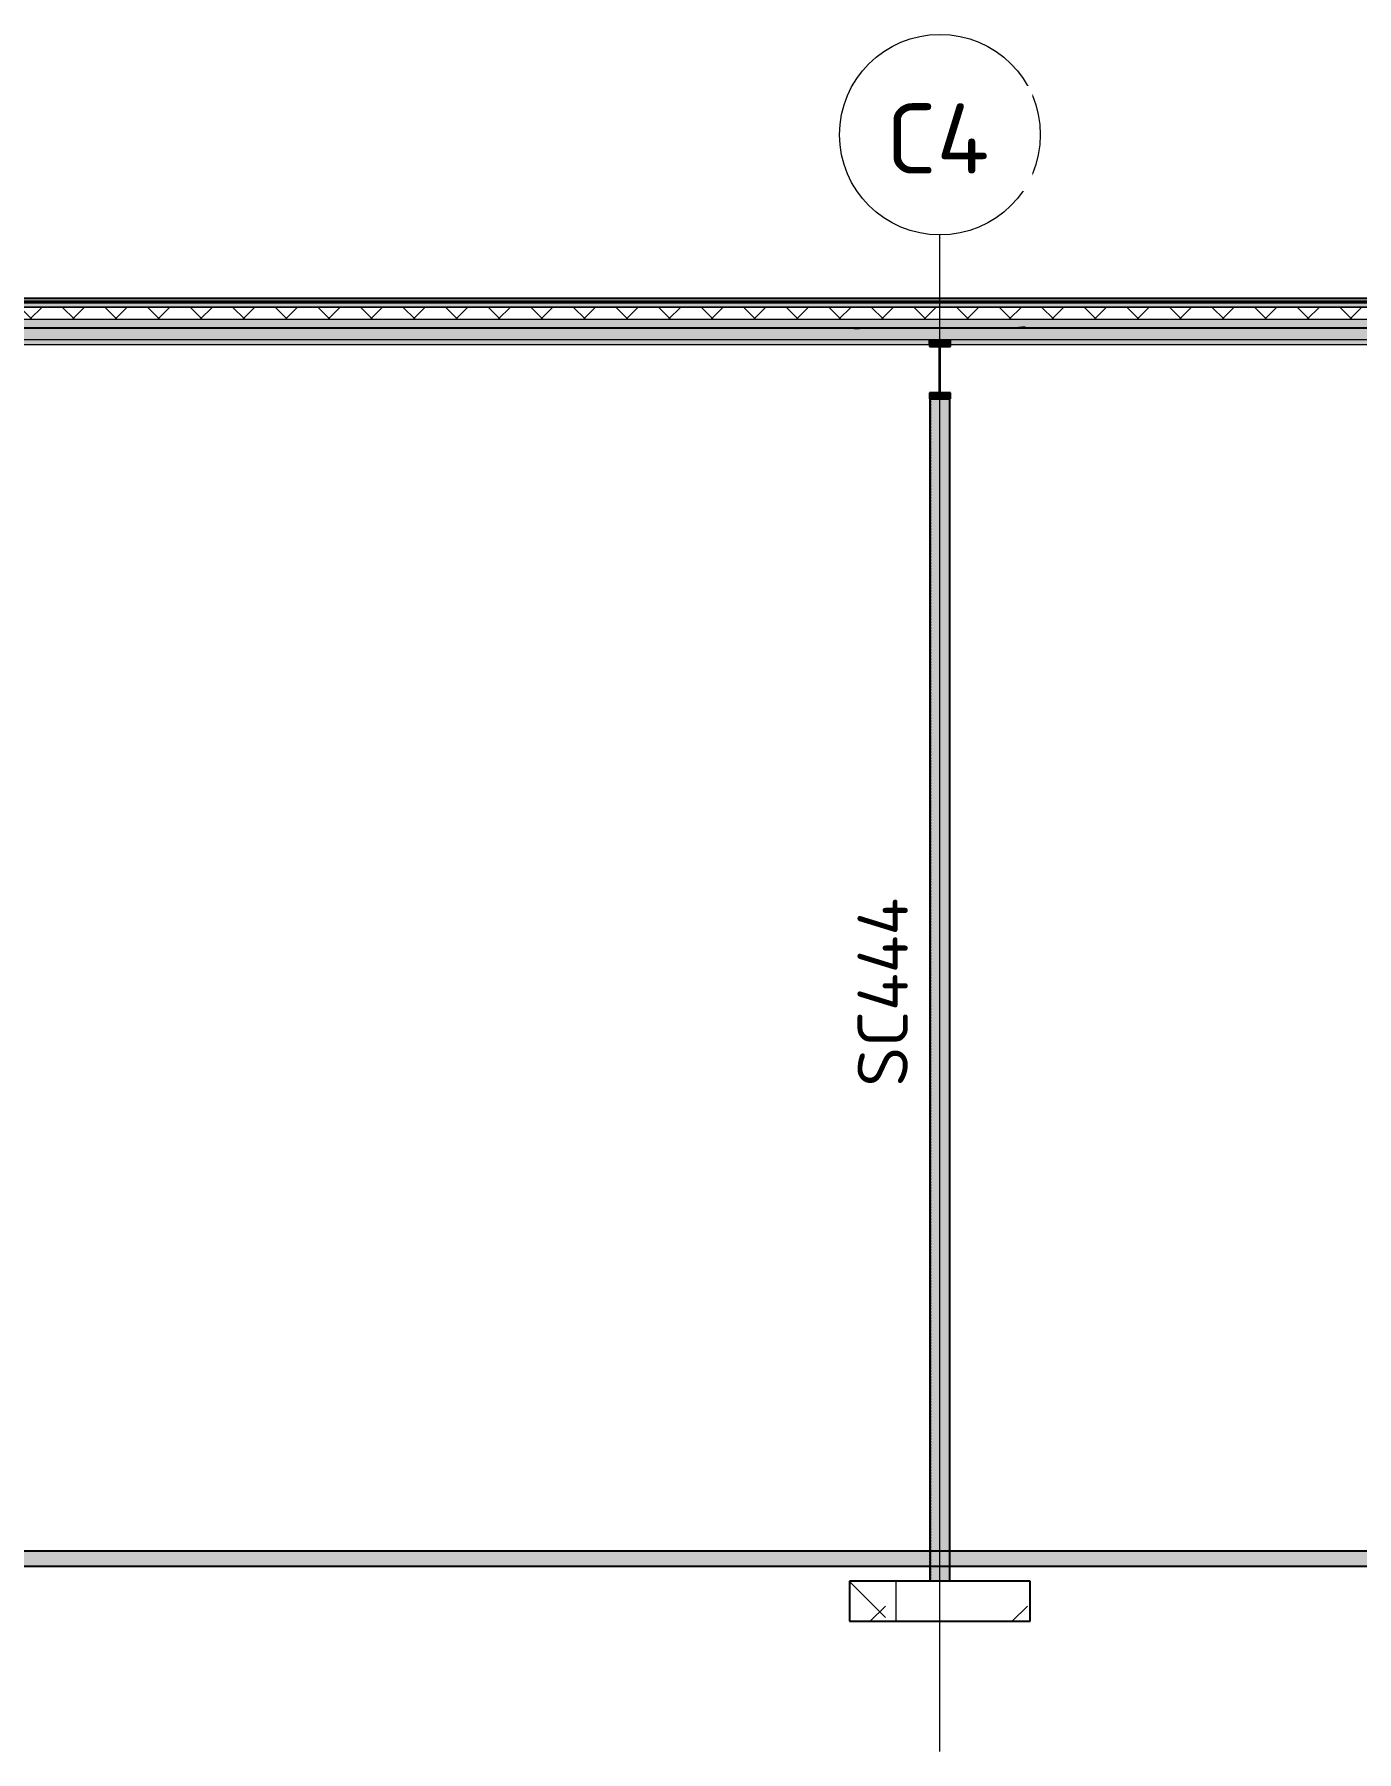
# Model space of a CAD drawing. Header units: millimetres. Extents: x 632 to 524205, y -3890 to 20851.
# Drawn here: x 49123 to 62298, y 3200 to 20320 of the extents above; entities that cross this region are included whole.
import ezdxf

# ---------------------------------------------------------------- set-up
doc = ezdxf.new("R2010")
doc.units = ezdxf.units.MM
doc.linetypes.add('Dash', pattern=[7, 5, -2])
doc.linetypes.add('Hidden Half', pattern=[3, 2, -1])
for name, color, linetype, lineweight in [('A-230-H-FLOOR', 190, 'Continuous', 13), ('A-230-M_FLOOR', 192, 'Continuous', 13), ('A-270-M_ROOF', 132, 'Continuous', 13), ('S-160-M_FOUND', 171, 'Continuous', 13), ('S-160-MH_FOUND', 171, 'Hidden Half', 13), ('S-280-A_COLUMN', 171, 'Continuous', 18), ('S-280-M_COLUMN', 52, 'Continuous', 13), ('S-280-M_STRUCT_FRAME', 12, 'Continuous', 13), ('S-280-MH_COLUMN', 52, 'Hidden Half', 13), ('Z-030-M_GRID', 191, 'Continuous', 13), ('Z-033_T_GRIDREF', 31, 'Continuous', 13), ('Z-230-A_LEVEL', 51, 'Continuous', 13)]:
    doc.layers.add(name, color=color, linetype=linetype, lineweight=lineweight)
doc.styles.add('ISOCPEUR_1', font='isocpeur.ttf', dxfattribs={"height": 700})
doc.styles.add('ISOCPEUR_2', font='isocpeur.ttf', dxfattribs={"height": 500})

# ---------------------------------------------------------------- blocks, each defined once
blk = doc.blocks.new('Ridge Capping - Ridge Capping-1882401-S6_501-SECTION 2C')
at = {"layer": 'A-270-M_ROOF', "lineweight": 5, "transparency": 33554432}
for points in [[(-1665568, 17663), (-1574250, 17665), (-1574250, 17691), (-1665568, 17689)], [(-1665568, 17659), (-1574250, 17662), (-1574250, 17688), (-1665568, 17686)], [(-1665568, 17659), (-1574250, 17662), (-1574250, 17665), (-1665568, 17663)]]:
    blk.add_hatch(color=253, dxfattribs=at).paths.add_polyline_path(points)
at = {"layer": 'A-270-M_ROOF', "color": 253, "lineweight": 5}
for p, q in [((-1574572, 17691), (-1665486, 17689)), ((-1665486, 17663), (-1574572, 17665)), ((-1665350, 17686), (-1574582, 17688)), ((-1665350, 17659), (-1574582, 17662)), ((-1665249, 17663), (-1574582, 17665)), ((-1665249, 17659), (-1574582, 17662))]:
    blk.add_line(p, q, dxfattribs=at)
blk = doc.blocks.new('25021-APA-ZZ-ZZ-M3-AR-000001_V3_rvt-1-S6_501-SECTION 2C')
at = {"layer": 'A-270-M_ROOF', "lineweight": 5, "transparency": 33554432}
for color, points in [(9, [(-1665568, 17639), (-1574250, 17645), (-1574250, 17688), (-1665568, 17686), (-1665568, 17644)]), (10, [(-1665568, 17599), (-1574253, 17605), (-1574253, 17648), (-1665568, 17644), (-1665568, 17608)]), (9, [(-1665568, 17604), (-1574250, 17604), (-1574250, 17648), (-1665568, 17644), (-1665568, 17608)]), (254, [(-1665568, 17228), (-1655173, 17228), (-1655173, 17264), (-1654964, 17264), (-1654964, 17228), (-1644673, 17229), (-1644673, 17267), (-1644464, 17267), (-1644464, 17229), (-1634173, 17230), (-1634173, 17267), (-1633964, 17267), (-1633964, 17230), (-1623673, 17230), (-1623673, 17267), (-1623464, 17267), (-1623464, 17230), (-1613173, 17231), (-1613173, 17267), (-1612964, 17267), (-1612964, 17231), (-1602673, 17232), (-1602673, 17267), (-1602464, 17267), (-1602464, 17232), (-1592173, 17232), (-1592173, 17267), (-1591964, 17267), (-1591964, 17232), (-1581673, 17233), (-1581673, 17267), (-1581464, 17267), (-1581464, 17233), (-1575954, 17233), (-1575954, 17267), (-1575783, 17267), (-1575783, 17233), (-1574253, 17233), (-1574253, 17484), (-1665568, 17479)]), (254, [(-1664876, 17233), (-1655173, 17233), (-1655173, 17264), (-1654964, 17264), (-1654964, 17233), (-1644673, 17233), (-1644673, 17267), (-1644464, 17267), (-1644464, 17233), (-1634173, 17233), (-1634173, 17267), (-1633964, 17267), (-1633964, 17233), (-1623673, 17233), (-1623673, 17267), (-1623464, 17267), (-1623464, 17233), (-1613173, 17233), (-1613173, 17267), (-1612964, 17267), (-1612964, 17233), (-1602673, 17233), (-1602673, 17267), (-1602464, 17267), (-1602464, 17233), (-1592173, 17233), (-1592173, 17267), (-1591964, 17267), (-1591964, 17233), (-1581673, 17233), (-1581673, 17267), (-1581464, 17267), (-1581464, 17233), (-1575954, 17234), (-1575954, 17267), (-1575783, 17267), (-1575783, 17233), (-1574253, 17233), (-1574253, 17277), (-1665568, 17274), (-1665568, 17233)])]:
    blk.add_hatch(color=color, dxfattribs=at).paths.add_polyline_path(points)
at = {"layer": 'A-270-M_ROOF', "transparency": 33554432}
blk.add_hatch(color=9, dxfattribs=at).paths.add_polyline_path([(-1665568, 17599), (-1574250, 17605), (-1574250, 17645), (-1665568, 17639), (-1665568, 17608)])
at = {"layer": 'A-270-M_ROOF', "lineweight": 5}
h = blk.add_hatch(dxfattribs=at)
h.set_pattern_fill('FP_5', angle=45, style=0, pattern_type=2)
h.set_pattern_definition([(45.0035, (-1615291.56, 7e-07), (-212.1449, 212.1192), []), (135.003, (-1615291.56, 7e-07), (-212.121, -212.1431), [])])
h.paths.add_polyline_path([(-1665568, 17479), (-1574253, 17484), (-1574253, 17605), (-1665568, 17599), (-1665568, 17541)])
at = {"layer": 'A-270-M_ROOF', "color": 253, "lineweight": 5}
for p, q in [((-1574250, 17645), (-1665568, 17639)), ((-1665350, 17686), (-1574582, 17688)), ((-1658288, 17646), (-1574582, 17648)), ((-1574582, 17648), (-1658288, 17646)), ((-1574253, 17605), (-1665568, 17599)), ((-1665568, 17599), (-1574250, 17605)), ((-1665568, 17479), (-1574253, 17484)), ((-1665568, 17228), (-1574253, 17233)), ((-1574253, 17277), (-1655360, 17274))]:
    blk.add_line(p, q, dxfattribs=at)
blk.add_blockref('Ridge Capping - Ridge Capping-1882401-S6_501-SECTION 2C', (0, 0), dxfattribs=at)
blk = doc.blocks.new('NRP_Framing-Steel-Purlin Z - P914 - EZ250-15-4047701-S6_501-SECTION 2C')
at = {"layer": 'S-280-M_STRUCT_FRAME', "color": 150, "lineweight": 25}
for p, q in [((-1603318, 17390), (-1603418, 17381)), ((-1592819, 17389), (-1603318, 17390)), ((-1591218, 17398), (-1591318, 17389))]:
    blk.add_line(p, q, dxfattribs=at)
blk = doc.blocks.new('NRP_Framing-Steel-Purlin Z - P914 - EZ250-15-V6-S6_501-SECTION 2C')
at = {"layer": 'S-280-M_STRUCT_FRAME', "color": 150, "lineweight": 25}
for p, q in [((-1645318, 17392), (-1645418, 17383)), ((-1634819, 17391), (-1645318, 17392)), ((-1633218, 17400), (-1633318, 17391))]:
    blk.add_line(p, q, dxfattribs=at)
blk = doc.blocks.new('NRP_Column-Steel-SHS - SC444 - 200x200x6_0SHS-3967238-S6_501-SECTION 2C')
at = {"layer": 'S-280-MH_COLUMN', "lineweight": 25}
for p, q in [((-1634162, 16688), (-1634162, 16723)), ((-1634162, 5200), (-1634162, 16688)), ((-1633974, 16723), (-1633974, 16688)), ((-1633974, 16688), (-1633974, 5200)), ((-1634162, 5050), (-1634162, 5200)), ((-1633974, 5200), (-1633974, 5050)), ((-1634162, 4900), (-1634162, 5050)), ((-1633974, 5050), (-1633974, 4900))]:
    blk.add_line(p, q, dxfattribs=at)
blk = doc.blocks.new('NRP_Foundation-Pad Footing Fibre _v2_ - PF4 -1800 x 1800 x 400d-3893011-S6_501-SECTION 2C')
at = {"layer": 'S-160-M_FOUND'}
h = blk.add_hatch(dxfattribs=at)
h.set_pattern_fill('FP_8', color=256, style=0, pattern_type=2)
h.set_pattern_definition([(45, (-1615291.6, 0), (-1414.214, 0), [750, -3000]), (45, (-1614291.6, 1000), (-1414.214, 0), [750, -3000]), (45, (-1613291.6, -300), (-1414.214, 0), [250, -2000]), (90, (-1613291.56, 500), (-500, 500), [500, -2000]), (315, (-1613291.6, 1000), (0, 2828.43), [500, -3000]), (0, (-1614291.6, 1000), (2000, 2000), [300, -1000]), (0, (-1616791.6, 2000), (2000, 2000), [300, -2000])])
h.paths.add_polyline_path([(-1634968, 4500), (-1633168, 4500), (-1633168, 4900), (-1634968, 4900)])
at = {"layer": 'S-160-M_FOUND', "lineweight": 25}
for p, q in [((-1633168, 4900), (-1634968, 4900)), ((-1634968, 4900), (-1634968, 4500)), ((-1633168, 4500), (-1633168, 4900)), ((-1634968, 4500), (-1633168, 4500))]:
    blk.add_line(p, q, dxfattribs=at)
blk = doc.blocks.new('Grid - NRP_Grid-Head-320187-S6_501-SECTION 2C')
at = {"layer": 'Z-033_T_GRIDREF'}
blk.add_circle((-1644568, 19320), 1000, dxfattribs=at)

msp = doc.modelspace()

# ---------------------------------------------------------------- hatches: boundary and pattern name
at = {"layer": 'A-230-H-FLOOR'}
h = msp.add_hatch(dxfattribs=at)
h.set_pattern_fill('FP_8', color=256, style=0, pattern_type=2)
h.set_pattern_definition([(45, (76922.1, 0), (-1414.214, 0), [750, -3000]), (45, (77922.1, 1000), (-1414.214, 0), [750, -3000]), (45, (78922.1, -300), (-1414.214, 0), [250, -2000]), (90, (78922.06, 500), (-500, 500), [500, -2000]), (315, (78922, 1000), (0, 2828.43), [500, -3000]), (0, (77922, 1000), (2000, 2000), [300, -1000]), (0, (75422, 2000), (2000, 2000), [300, -2000])])
h.paths.add_polyline_path([(112989, 5050), (116495, 5050), (116495, 5200), (26645, 5200), (26645, 5050), (107132, 5050)])
at = {"layer": 'S-280-M_COLUMN', "lineweight": 5}
h = msp.add_hatch(color=256, dxfattribs=at)
h.paths.add_polyline_path([(58050, 4900), (58060, 4900), (58060, 5050), (58045, 5050), (58047, 4900)])
h.paths.add_polyline_path([(58050, 5200), (58060, 5200), (58060, 16688), (58045, 16688), (58047, 5200)])
h = msp.add_hatch(color=256, dxfattribs=at)
h.paths.add_polyline_path([(58230, 4900), (58230, 5050), (58060, 5050), (58060, 4900)])
h.paths.add_polyline_path([(58060, 5200), (58230, 5200), (58230, 16688), (58060, 16688), (58060, 6899)])
h = msp.add_hatch(color=256, dxfattribs=at)
h.paths.add_polyline_path([(58244, 4900), (58245, 4900), (58243, 5050), (58230, 5050), (58230, 4900), (58244, 4900)])
h.paths.add_polyline_path([(58244, 5200), (58245, 5200), (58243, 16688), (58230, 16688), (58231, 5200), (58244, 5200)])
at = {"layer": 'S-280-M_STRUCT_FRAME', "lineweight": 5}
for points in [[(58041, 17267), (58041, 17223), (58250, 17223), (58250, 17267)], [(58041, 17208), (58041, 17208), (58041, 17223)], [(58250, 16688), (58250, 16704), (58150, 16704), (58150, 17208), (58250, 17208), (58250, 17223), (58041, 17223), (58041, 17208), (58140, 17208), (58140, 16704), (58041, 16704), (58041, 16688), (58084, 16688)], [(58140, 16704), (58140, 16748), (58041, 16748), (58041, 16704), (58084, 16704)], [(58041, 16688), (58041, 16688), (58041, 16688)], [(58250, 16704), (58250, 16748), (58150, 16748), (58150, 16704)]]:
    msp.add_hatch(color=256, dxfattribs=at).paths.add_polyline_path(points)

# ---------------------------------------------------------------- linework, layer by layer
at = {"layer": 'A-230-M_FLOOR', "lineweight": 25}
for p, q in [((116495, 5200), (26645, 5200)), ((26645, 5050), (116495, 5050))]:
    msp.add_line(p, q, dxfattribs=at)
at = {"layer": 'S-280-M_COLUMN', "lineweight": 25}
for p, q in [((58045, 16688), (58045, 5200)), ((58245, 5200), (58245, 16688)), ((58045, 5050), (58045, 4900)), ((58245, 4900), (58245, 5050))]:
    msp.add_line(p, q, dxfattribs=at)
at = {"layer": 'S-280-M_STRUCT_FRAME', "lineweight": 25}
for p, q in [((58041, 17267), (58250, 17267)), ((58250, 17267), (58041, 17267)), ((58041, 17223), (58041, 17267)), ((58250, 17223), (58041, 17223)), ((58041, 17223), (58041, 17208)), ((58041, 17208), (58140, 17208)), ((58140, 17208), (58140, 16704)), ((58150, 16704), (58150, 17208)), ((58150, 17208), (58250, 17208)), ((58250, 17223), (58250, 17267)), ((58250, 17208), (58250, 17223)), ((58041, 16748), (58140, 16748)), ((58140, 16748), (58041, 16748)), ((58041, 16748), (58041, 16704)), ((58140, 16704), (58041, 16704)), ((58041, 16704), (58041, 16688)), ((58041, 16688), (58250, 16688)), ((58150, 16748), (58250, 16748)), ((58250, 16748), (58150, 16748)), ((58250, 16704), (58150, 16704)), ((58250, 16704), (58250, 16748)), ((58250, 16688), (58250, 16704))]:
    msp.add_line(p, q, dxfattribs=at)
at = {"layer": 'S-280-M_STRUCT_FRAME', "linetype": 'Dash', "lineweight": 25}
for p, q in [((58140, 17251), (58041, 17251)), ((58140, 17208), (58140, 17251)), ((58140, 17251), (58140, 17208)), ((58250, 17251), (58150, 17251)), ((58150, 17251), (58150, 17208)), ((58150, 17251), (58150, 17208)), ((58250, 16732), (58041, 16732))]:
    msp.add_line(p, q, dxfattribs=at)
at = {"layer": 'S-280-MH_COLUMN', "lineweight": 25}
for p, q in [((58045, 16723), (58045, 16688)), ((58045, 16723), (58060, 16723)), ((58230, 16723), (58060, 16723)), ((58230, 16723), (58245, 16723)), ((58245, 16688), (58245, 16723)), ((58045, 5200), (58045, 5050)), ((58245, 5050), (58245, 5200))]:
    msp.add_line(p, q, dxfattribs=at)
at = {"layer": 'Z-030-M_GRID'}
msp.add_line((58145, 3200), (58145, 18320), dxfattribs=at)
at = {"layer": 'Z-230-A_LEVEL'}
msp.add_line((20026, 5200), (123965, 5200), dxfattribs=at)

# ---------------------------------------------------------------- block references
at = {"lineweight": 5}
msp.add_blockref('25021-APA-ZZ-ZZ-M3-AR-000001_V3_rvt-1-S6_501-SECTION 2C', (1692214, 0), dxfattribs=at)
at = {"layer": 'S-160-MH_FOUND', "lineweight": 25}
msp.add_blockref('NRP_Foundation-Pad Footing Fibre _v2_ - PF4 -1800 x 1800 x 400d-3893011-S6_501-SECTION 2C', (1692214, 0), dxfattribs=at)
at = {"layer": 'S-280-M_STRUCT_FRAME', "color": 150, "lineweight": 25}
for name, p in [('NRP_Framing-Steel-Purlin Z - P914 - EZ250-15-V6-S6_501-SECTION 2C', (1692214, 0)), ('NRP_Framing-Steel-Purlin Z - P914 - EZ250-15-4047701-S6_501-SECTION 2C', (1660714, 2))]:
    msp.add_blockref(name, p, dxfattribs=at)
at = {"layer": 'S-280-MH_COLUMN', "lineweight": 25}
msp.add_blockref('NRP_Column-Steel-SHS - SC444 - 200x200x6_0SHS-3967238-S6_501-SECTION 2C', (1692214, 0), dxfattribs=at)
at = {"layer": 'Z-033_T_GRIDREF'}
msp.add_blockref('Grid - NRP_Grid-Head-320187-S6_501-SECTION 2C', (1702714, 0), dxfattribs=at)

# ---------------------------------------------------------------- texts
at = {"layer": 'S-280-A_COLUMN', "lineweight": 13, "insert": (57326, 9830), "char_height": 500, "width": 2356.96, "attachment_point": 1, "rotation": 90, "style": 'ISOCPEUR_2'}
msp.add_mtext('SC444', dxfattribs=at)

# ---------------------------------------------------------------- next in the draw order: texts
at = {"layer": 'Z-033_T_GRIDREF', "insert": (57609, 19632), "char_height": 700, "width": 1282.7, "attachment_point": 1, "style": 'ISOCPEUR_1', "bg_fill": 3, "box_fill_scale": 1.25, "bg_fill_color": 256, "bg_fill_true_color": 13158600, "bg_fill_transparency": 0}
msp.add_mtext('C4', dxfattribs=at)

doc.saveas('drawing.dxf')
